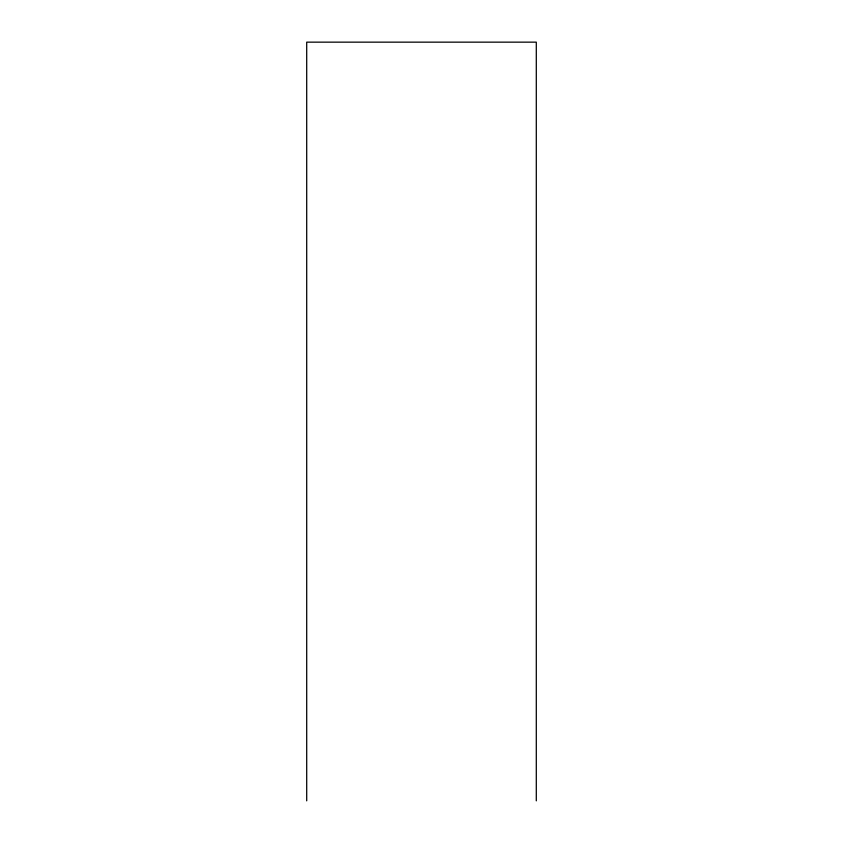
<?xml version="1.0" encoding="UTF-8"?>
<svg xmlns="http://www.w3.org/2000/svg" width="843" height="843" viewBox="0 0 843 843"><rect width="100%" height="100%" fill="white"/><g stroke="black" fill="none" stroke-linecap="round" stroke-linejoin="round"><path stroke-width="1.26" d="M536.296 800.85L536.296 42.15L306.704 42.15L306.704 800.85"/></g></svg>
